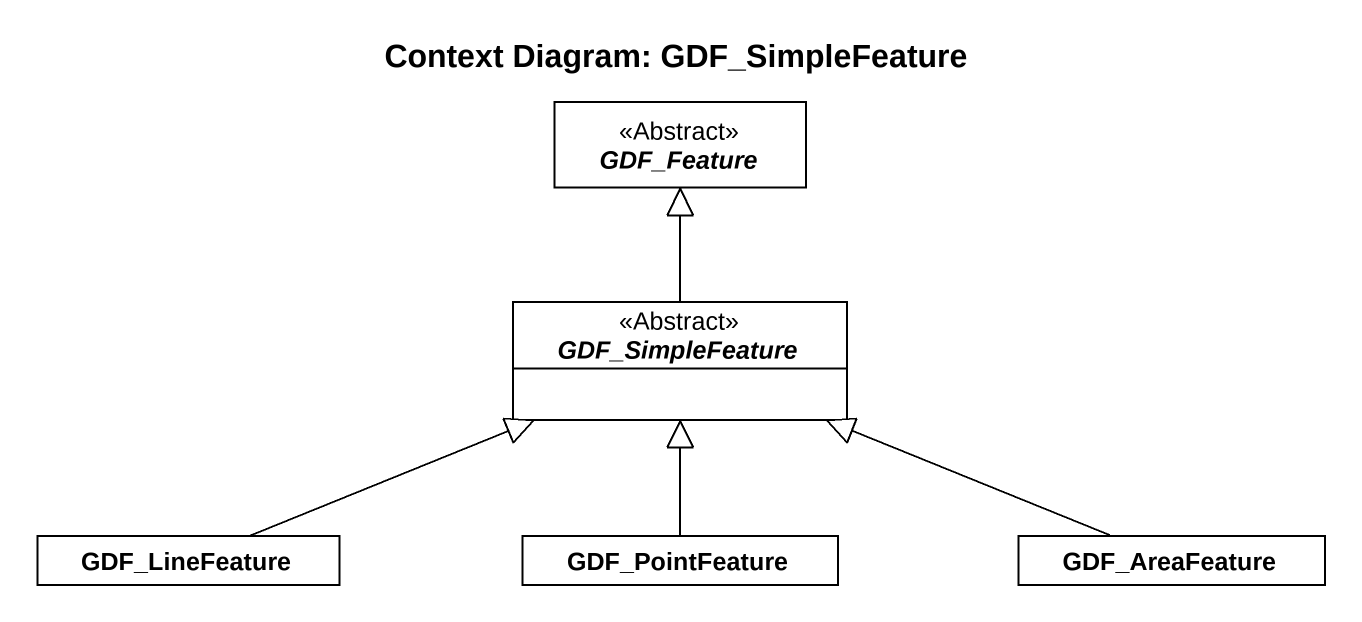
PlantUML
@startuml
title Context Diagram: GDF_SimpleFeature
hide circle
hide empty members
abstract class GDF_Feature <<Abstract>>
abstract class GDF_SimpleFeature <<Abstract>>
class GDF_LineFeature
class GDF_PointFeature
class GDF_AreaFeature
GDF_SimpleFeature -up-|> GDF_Feature
GDF_LineFeature -right-|> GDF_SimpleFeature
GDF_PointFeature -up-|> GDF_SimpleFeature
GDF_AreaFeature -left-|> GDF_SimpleFeature
@enduml
